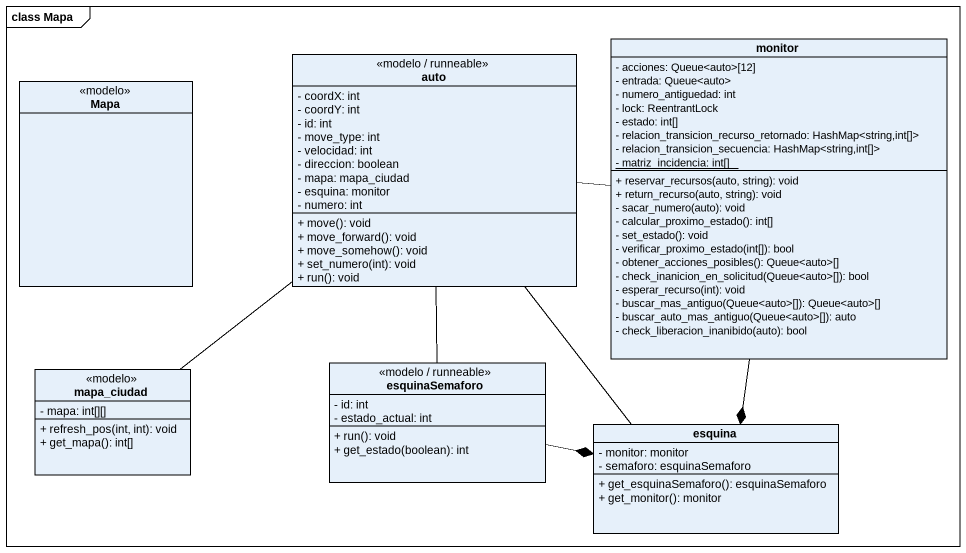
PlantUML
@startuml
mainframe class Mapa
hide circle
hide empty members
skinparam classAttributeIconSize 0
class auto <<modelo / runneable>> {
  - coordX: int
  - coordY: int
  - id: int
  - move_type: int
  - velocidad: int
  - direccion: boolean
  - mapa: mapa_ciudad
  - esquina: monitor
  - numero: int
  + move(): void
  + move_forward(): void
  + move_somehow(): void
  + set_numero(int): void
  + run(): void
}
class monitor {
  - acciones: Queue<auto>[12]
  - entrada: Queue<auto>
  - numero_antiguedad: int
  - lock: ReentrantLock
  - estado: int[]
  - relacion_transicion_recurso_retornado: HashMap<string,int[]>
  - relacion_transicion_secuencia: HashMap<string,int[]>
  {static} - matriz_incidencia: int[]
  + reservar_recursos(auto, string): void
  + return_recurso(auto, string): void
  - sacar_numero(auto): void
  - calcular_proximo_estado(): int[]
  - set_estado(): void
  - verificar_proximo_estado(int[]): bool
  - obtener_acciones_posibles(): Queue<auto>[]
  - check_inanicion_en_solicitud(Queue<auto>[]): bool
  - esperar_recurso(int): void
  - buscar_mas_antiguo(Queue<auto>[]): Queue<auto>[]
  - buscar_auto_mas_antiguo(Queue<auto>[]): auto
  - check_liberacion_inanibido(auto): bool
}
class Mapa <<modelo>>
class mapa_ciudad <<modelo>> {
  - mapa: int[][]
  + refresh_pos(int, int): void
  + get_mapa(): int[]
}
class esquinaSemaforo <<modelo / runneable>> {
  - id: int
  - estado_actual: int
  + run(): void
  + get_estado(boolean): int
}
class esquina {
  - monitor: monitor
  - semaforo: esquinaSemaforo
  + get_esquinaSemaforo(): esquinaSemaforo
  + get_monitor(): monitor
}
auto -right- monitor
auto -- mapa_ciudad
auto -- esquinaSemaforo
auto -- esquina
monitor --* esquina
esquinaSemaforo -right-* esquina
@enduml
